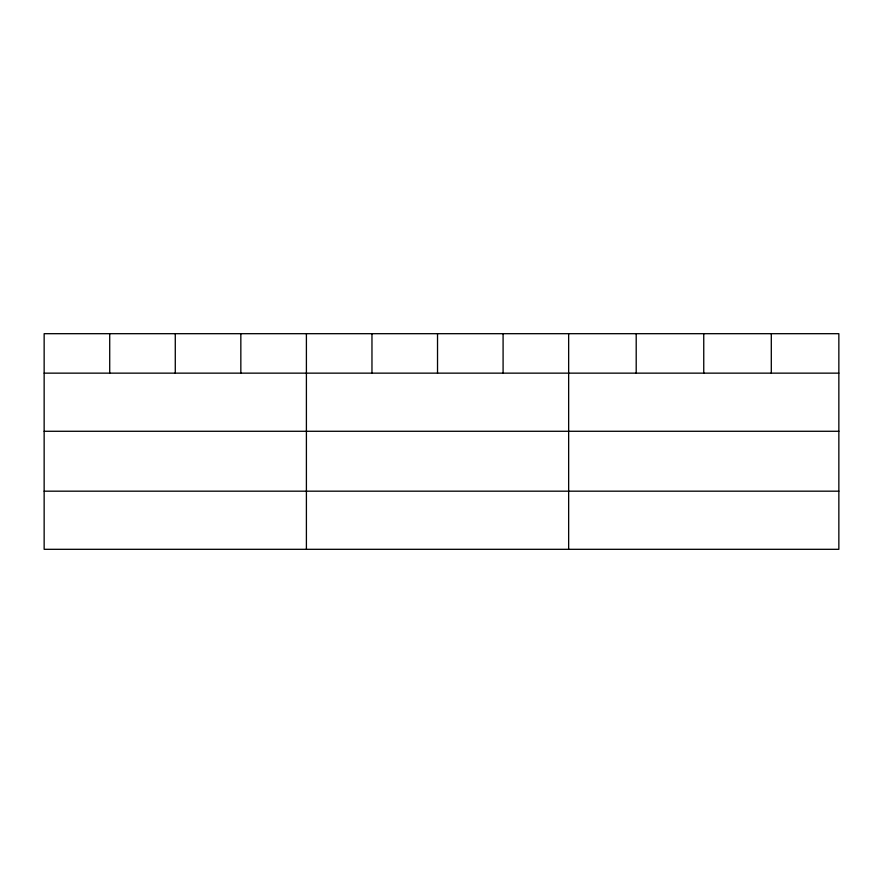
<?xml version="1.0" encoding="UTF-8"?>
<svg xmlns="http://www.w3.org/2000/svg" width="883" height="883" viewBox="0 0 883 883"><rect width="100%" height="100%" fill="white"/><g stroke="black" fill="none" stroke-linecap="round" stroke-linejoin="round"><path stroke-width="1.32" d="M838.85 431.279L838.85 333.686L44.15 333.686L44.15 549.314L838.85 549.314L838.85 431.279L44.15 431.279M44.15 373.145L838.85 373.145M44.15 491.18L838.85 491.18M771.3 333.686L771.3 373.145M703.751 333.686L703.751 373.145M636.202 333.686L636.202 373.145M568.652 333.686L568.652 549.314M503.089 333.686L503.089 373.145M437.526 333.686L437.526 373.145M371.964 333.686L371.964 373.145M306.401 333.686L306.401 549.314M240.838 333.686L240.838 373.145M175.276 333.686L175.276 373.145M109.713 333.686L109.713 373.145"/></g></svg>
